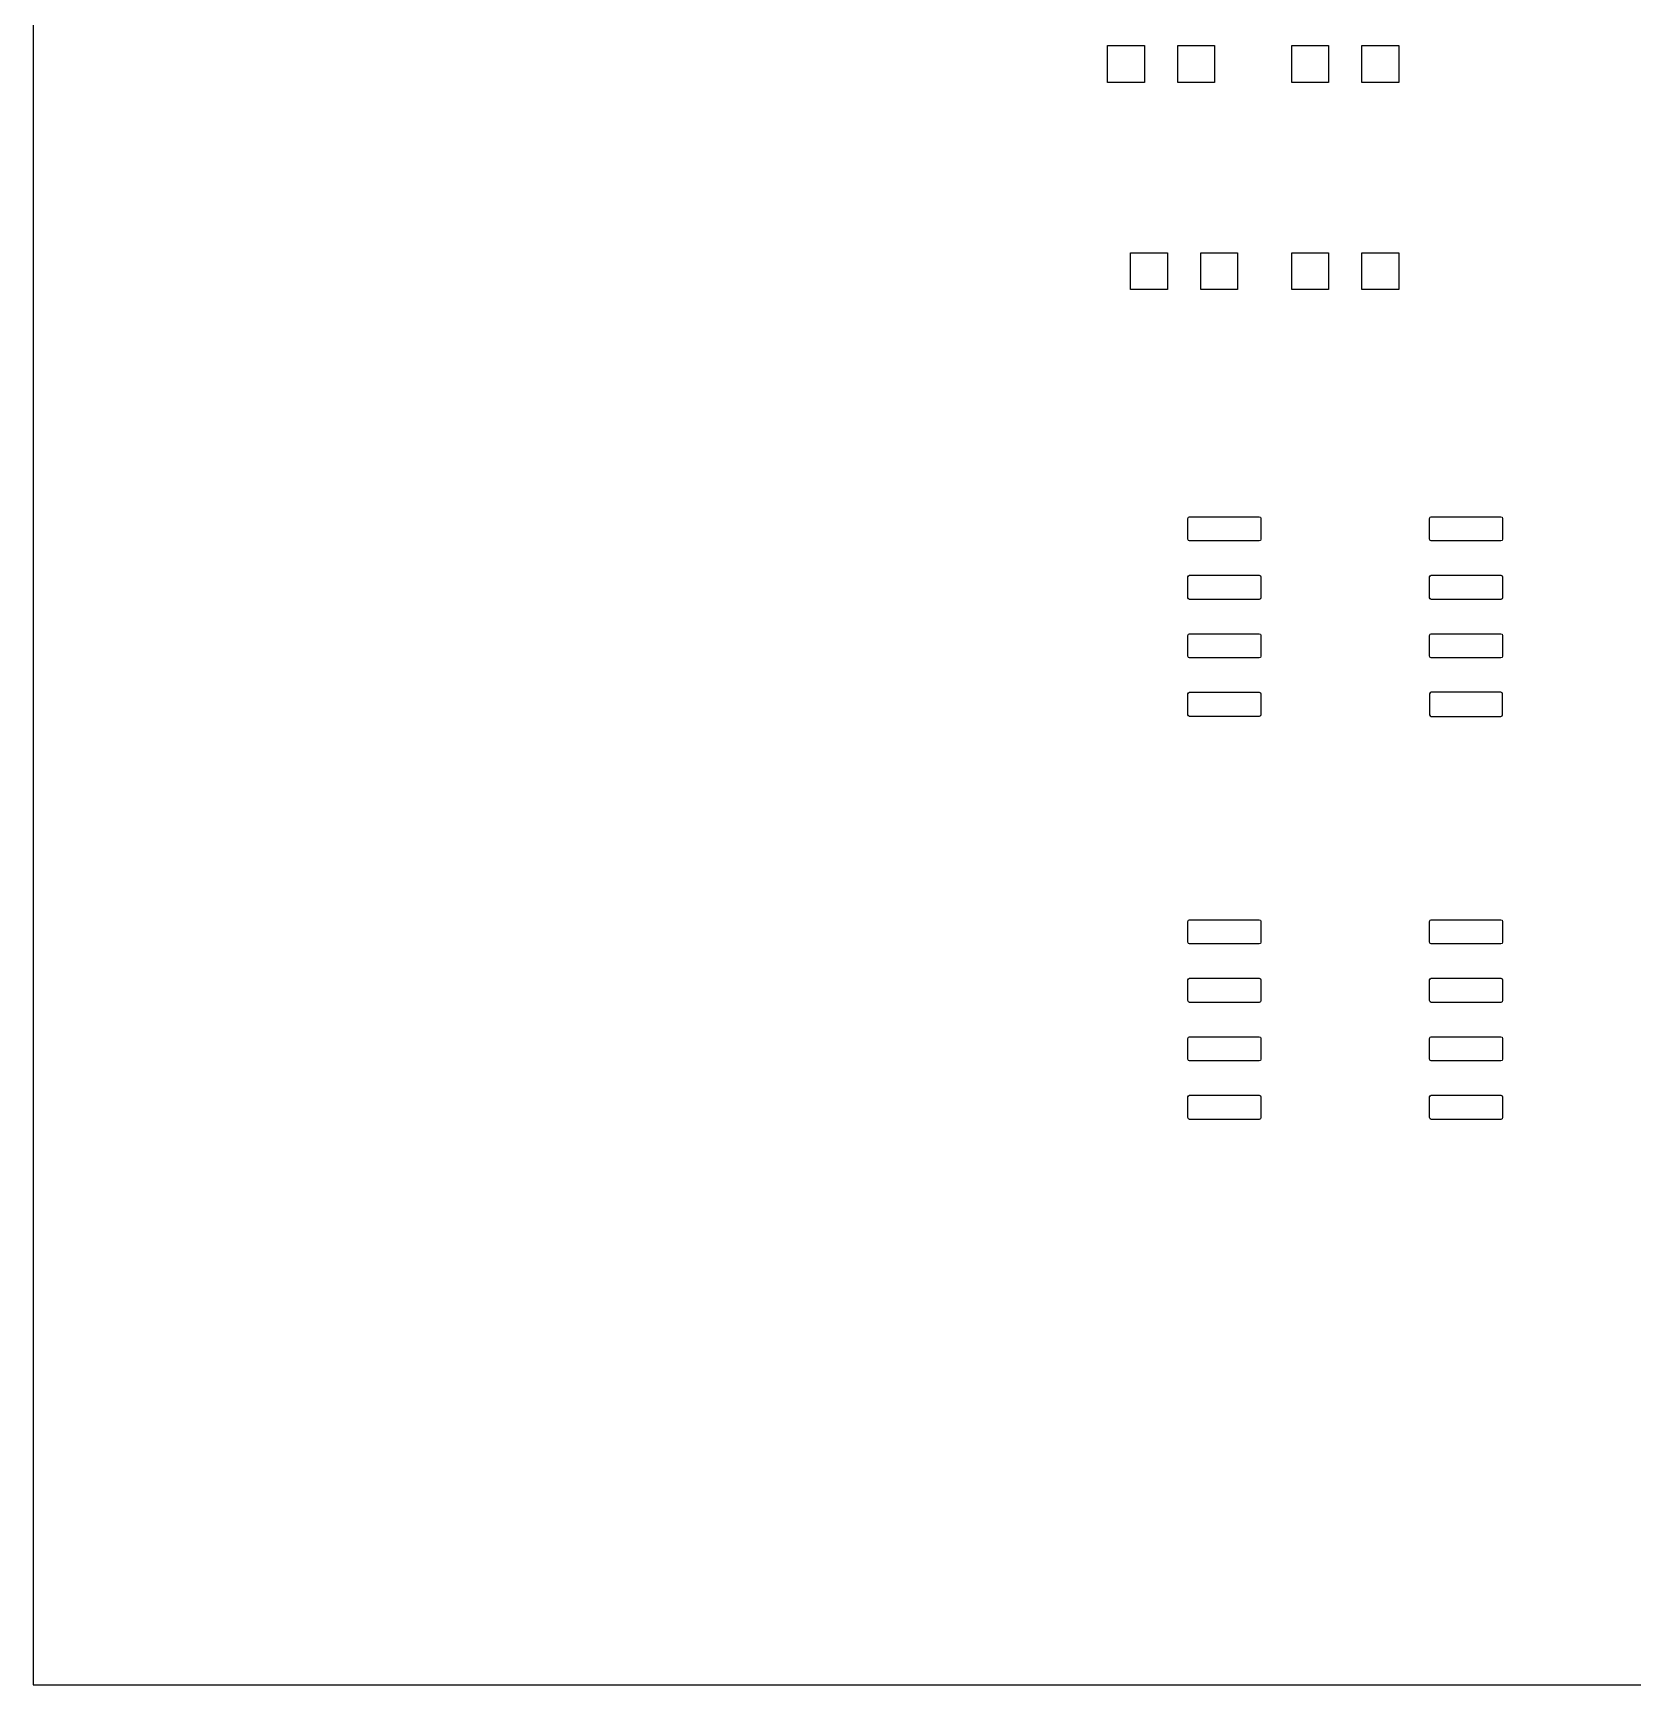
# Model space of a CAD drawing. Header units: millimetres. Extents: x -69.5 to 0, y -72.2 to 0.
# Drawn here: x -69.5 to -34.75, y -72.2 to -36.33 of the extents above; entities that cross this region are included whole.
import ezdxf

# ---------------------------------------------------------------- set-up
doc = ezdxf.new("R2010")
doc.units = ezdxf.units.MM
doc.layers.get('0').update_dxf_attribs({"linetype": 'CONTINUOUS'})

msp = doc.modelspace()

# ---------------------------------------------------------------- linework, layer by layer
for points in [[(0, -72.2), (0, 0), (-69.5, 0), (-69.5, -72.2)], [(-45.362, -36.6), (-45.362, -37.4), (-46.162, -37.4), (-46.162, -36.6)], [(-43.838, -36.6), (-43.838, -37.4), (-44.638, -37.4), (-44.638, -36.6)], [(-41.362, -36.6), (-41.362, -37.4), (-42.162, -37.4), (-42.162, -36.6)], [(-39.838, -36.6), (-39.838, -37.4), (-40.638, -37.4), (-40.638, -36.6)], [(-44.862, -41.1), (-44.862, -41.9), (-45.662, -41.9), (-45.662, -41.1)], [(-43.338, -41.1), (-43.338, -41.9), (-44.138, -41.9), (-44.138, -41.1)], [(-42.162, -41.9), (-42.162, -41.1), (-41.362, -41.1), (-41.362, -41.9)], [(-40.638, -41.9), (-40.638, -41.1), (-39.838, -41.1), (-39.838, -41.9)]]:
    msp.add_lwpolyline(points, close=True)
for points in [[(-42.832, -46.87), (-42.832, -47.32, -0.4142), (-42.87, -47.358), (-44.38, -47.358, -0.4142), (-44.418, -47.32), (-44.418, -46.87, -0.4142), (-44.38, -46.833), (-42.87, -46.833, -0.4142)], [(-37.583, -46.87), (-37.583, -47.32, -0.4142), (-37.62, -47.358), (-39.13, -47.358, -0.4142), (-39.168, -47.32), (-39.168, -46.87, -0.4142), (-39.13, -46.833), (-37.62, -46.833, -0.4142)], [(-42.832, -48.14), (-42.832, -48.59, -0.4142), (-42.87, -48.628), (-44.38, -48.628, -0.4142), (-44.418, -48.59), (-44.418, -48.14, -0.4142), (-44.38, -48.103), (-42.87, -48.103, -0.4142)], [(-37.583, -48.14), (-37.583, -48.59, -0.4142), (-37.62, -48.628), (-39.13, -48.628, -0.4142), (-39.168, -48.59), (-39.168, -48.14, -0.4142), (-39.13, -48.103), (-37.62, -48.103, -0.4142)], [(-42.832, -49.41), (-42.832, -49.86, -0.4142), (-42.87, -49.898), (-44.38, -49.898, -0.4142), (-44.418, -49.86), (-44.418, -49.41, -0.4142), (-44.38, -49.372), (-42.87, -49.372, -0.4142)], [(-37.583, -49.41), (-37.583, -49.86, -0.4142), (-37.62, -49.898), (-39.13, -49.898, -0.4142), (-39.168, -49.86), (-39.168, -49.41, -0.4142), (-39.13, -49.372), (-37.62, -49.372, -0.4142)], [(-42.832, -50.68), (-42.832, -51.13, -0.4142), (-42.87, -51.168), (-44.38, -51.168, -0.4142), (-44.418, -51.13), (-44.418, -50.68, -0.4142), (-44.38, -50.643), (-42.87, -50.643, -0.4142)], [(-37.62, -51.168, 0.4142), (-37.583, -51.13), (-37.583, -50.68, 0.4142), (-37.62, -50.643), (-39.13, -50.643, 0.4142), (-39.168, -50.68), (-39.168, -51.13, 0.4142), (-39.13, -51.168)], [(-42.832, -55.62), (-42.832, -56.07, -0.4142), (-42.87, -56.108), (-44.38, -56.108, -0.4142), (-44.418, -56.07), (-44.418, -55.62, -0.4142), (-44.38, -55.583), (-42.87, -55.583, -0.4142)], [(-37.583, -55.62), (-37.583, -56.07, -0.4142), (-37.62, -56.108), (-39.13, -56.108, -0.4142), (-39.168, -56.07), (-39.168, -55.62, -0.4142), (-39.13, -55.583), (-37.62, -55.583, -0.4142)], [(-42.832, -56.89), (-42.832, -57.34, -0.4142), (-42.87, -57.378), (-44.38, -57.378, -0.4142), (-44.418, -57.34), (-44.418, -56.89, -0.4142), (-44.38, -56.853), (-42.87, -56.853, -0.4142)], [(-37.583, -56.89), (-37.583, -57.34, -0.4142), (-37.62, -57.378), (-39.13, -57.378, -0.4142), (-39.168, -57.34), (-39.168, -56.89, -0.4142), (-39.13, -56.853), (-37.62, -56.853, -0.4142)], [(-42.832, -58.16), (-42.832, -58.61, -0.4142), (-42.87, -58.648), (-44.38, -58.648, -0.4142), (-44.418, -58.61), (-44.418, -58.16, -0.4142), (-44.38, -58.122), (-42.87, -58.122, -0.4142)], [(-37.583, -58.16), (-37.583, -58.61, -0.4142), (-37.62, -58.648), (-39.13, -58.648, -0.4142), (-39.168, -58.61), (-39.168, -58.16, -0.4142), (-39.13, -58.122), (-37.62, -58.122, -0.4142)], [(-42.832, -59.43), (-42.832, -59.88, -0.4142), (-42.87, -59.918), (-44.38, -59.918, -0.4142), (-44.418, -59.88), (-44.418, -59.43, -0.4142), (-44.38, -59.393), (-42.87, -59.393, -0.4142)], [(-37.583, -59.43), (-37.583, -59.88, -0.4142), (-37.62, -59.918), (-39.13, -59.918, -0.4142), (-39.168, -59.88), (-39.168, -59.43, -0.4142), (-39.13, -59.393), (-37.62, -59.393, -0.4142)]]:
    msp.add_lwpolyline(points, format="xyb", close=True)

doc.saveas('drawing.dxf')
